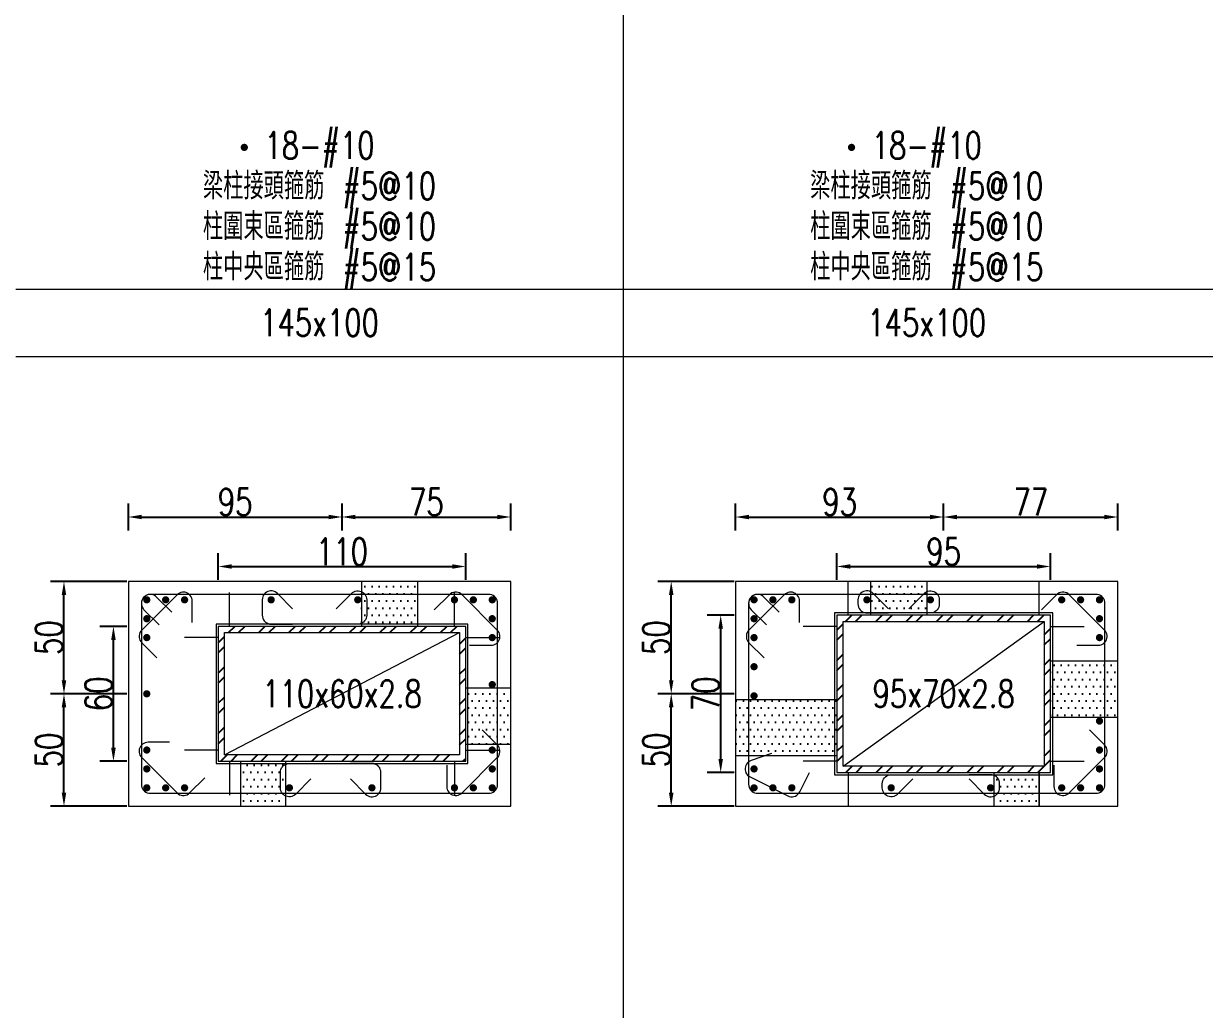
# Model space of a CAD drawing. Header units: millimetres. Extents: x 0 to 3905, y 0 to 8880.
# Drawn here: x 913 to 1438, y 514 to 952 of the extents above; entities that cross this region are included whole.
import ezdxf
from ezdxf.enums import TextEntityAlignment as Align

# ---------------------------------------------------------------- set-up
doc = ezdxf.new("R2010")
doc.units = ezdxf.units.MM
doc.layers.get('DEFPOINTS').update_dxf_attribs({"color": 3})
for name, color, linetype in [('Hatch線', 6, 'Continuous'), ('TC-鋼粱', 132, 'Continuous'), ('主筋斷面', 2, 'Continuous'), ('文字-主筋根數', 7, 'Continuous'), ('文字-剪力筋 中央區', 7, 'Continuous'), ('文字-剪力筋-BC', 7, 'Continuous'), ('文字-剪力筋-圍束區', 7, 'Continuous'), ('文字-斷面尺寸', 7, 'Continuous'), ('文字-輔助字', 7, 'Continuous'), ('柱斷面線', 4, 'Continuous'), ('標註字', 4, 'Continuous'), ('箍筋線', 1, 'Continuous'), ('網格線', 7, 'Continuous'), ('鋼柱', 11, 'Continuous')]:
    doc.layers.add(name, color=color, linetype=linetype)
doc.styles.add('note', font='txt.shx', dxfattribs={"width": 0.75, "height": 12})
doc.styles.add('txt', font='txt.shx', dxfattribs={"height": 0.2, "bigfont": 'chineset.shx'})
doc.dimstyles.new('RCAD_DIM', dxfattribs={"dimtxt": 12, "dimasz": 6, "dimexe": 6, "dimexo": 0.625, "dimtad": 1, "dimdec": 0, "dimdsep": 46, "dimtxsty": 'note', "dimcen": 2.5, "dimclrd": 256, "dimclre": 256, "dimclrt": 256, "dimadec": 0, "dimazin": 0, "dimtfac": 1, "dimtmove": 0, "dimatfit": 3, "dimfxl": 0, "dimtolj": 1, "dimarcsym": 0})

# ---------------------------------------------------------------- blocks, each defined once
blk = doc.blocks.new('*D552')
at = {"layer": 'DEFPOINTS', "color": 0}
for p in [(1110, 710.62), (1000, 704), (1110, 704)]:
    blk.add_point(p, dxfattribs=at)
at = {"layer": '標註字', "lineweight": -2}
for p, q in [((1000, 704.62), (1000, 716.62)), ((1110, 704.62), (1110, 716.62)), ((1006, 710.62), (1104, 710.62))]:
    blk.add_line(p, q, dxfattribs=at)
at = {"layer": '標註字'}
for points in [[(1006, 711.62), (1006, 709.62), (1000, 710.62)], [(1104, 709.62), (1104, 711.62), (1110, 710.62)]]:
    blk.add_solid(points, dxfattribs=at)
at = {"layer": '標註字', "insert": (1055, 717.25), "char_height": 12, "attachment_point": 5, "style": 'note'}
blk.add_mtext('\\A1;110', dxfattribs=at)
blk = doc.blocks.new('*D553')
at = {"layer": 'DEFPOINTS', "color": 0}
for p in [(953.38, 684), (960, 684), (960, 624)]:
    blk.add_point(p, dxfattribs=at)
at = {"layer": '標註字', "lineweight": -2}
for p, q in [((959.38, 684), (947.38, 684)), ((953.38, 630), (953.38, 678)), ((959.38, 624), (947.38, 624))]:
    blk.add_line(p, q, dxfattribs=at)
at = {"layer": '標註字'}
for points in [[(954.38, 678), (952.38, 678), (953.38, 684)], [(952.38, 630), (954.38, 630), (953.38, 624)]]:
    blk.add_solid(points, dxfattribs=at)
at = {"layer": '標註字', "insert": (946.75, 654), "char_height": 12, "attachment_point": 5, "rotation": 90, "style": 'note'}
blk.add_mtext('\\A1;60', dxfattribs=at)
blk = doc.blocks.new('*D554')
at = {"layer": 'DEFPOINTS', "color": 0}
for p in [(1055, 732.62), (960, 726), (1055, 726)]:
    blk.add_point(p, dxfattribs=at)
at = {"layer": '標註字', "lineweight": -2}
for p, q in [((960, 726.62), (960, 738.62)), ((1055, 726.62), (1055, 738.62)), ((966, 732.62), (1049, 732.62))]:
    blk.add_line(p, q, dxfattribs=at)
at = {"layer": '標註字'}
for points in [[(966, 733.62), (966, 731.62), (960, 732.62)], [(1049, 731.62), (1049, 733.62), (1055, 732.62)]]:
    blk.add_solid(points, dxfattribs=at)
at = {"layer": '標註字', "insert": (1007.5, 739.25), "char_height": 12, "attachment_point": 5, "style": 'note'}
blk.add_mtext('\\A1;95', dxfattribs=at)
blk = doc.blocks.new('*D555')
at = {"layer": 'DEFPOINTS', "color": 0}
for p in [(1130, 732.62), (1055, 726), (1130, 726)]:
    blk.add_point(p, dxfattribs=at)
at = {"layer": '標註字', "lineweight": -2}
for p, q in [((1055, 726.62), (1055, 738.62)), ((1130, 726.62), (1130, 738.62)), ((1061, 732.62), (1124, 732.62))]:
    blk.add_line(p, q, dxfattribs=at)
at = {"layer": '標註字'}
for points in [[(1061, 733.62), (1061, 731.62), (1055, 732.62)], [(1124, 731.62), (1124, 733.62), (1130, 732.62)]]:
    blk.add_solid(points, dxfattribs=at)
at = {"layer": '標註字', "insert": (1092.5, 739.25), "char_height": 12, "attachment_point": 5, "style": 'note'}
blk.add_mtext('\\A1;75', dxfattribs=at)
blk = doc.blocks.new('*D556')
at = {"layer": 'DEFPOINTS', "color": 0}
for p in [(931.38, 654), (960, 654), (960, 604)]:
    blk.add_point(p, dxfattribs=at)
at = {"layer": '標註字', "lineweight": -2}
for p, q in [((959.38, 654), (925.38, 654)), ((931.38, 610), (931.38, 648)), ((959.38, 604), (925.38, 604))]:
    blk.add_line(p, q, dxfattribs=at)
at = {"layer": '標註字'}
for points in [[(932.38, 648), (930.38, 648), (931.38, 654)], [(930.38, 610), (932.38, 610), (931.38, 604)]]:
    blk.add_solid(points, dxfattribs=at)
at = {"layer": '標註字', "insert": (924.75, 629), "char_height": 12, "attachment_point": 5, "rotation": 90, "style": 'note'}
blk.add_mtext('\\A1;50', dxfattribs=at)
blk = doc.blocks.new('*D557')
at = {"layer": 'DEFPOINTS', "color": 0}
for p in [(931.38, 704), (960, 704), (960, 654)]:
    blk.add_point(p, dxfattribs=at)
at = {"layer": '標註字', "lineweight": -2}
for p, q in [((959.38, 704), (925.38, 704)), ((931.38, 660), (931.38, 698)), ((959.38, 654), (925.38, 654))]:
    blk.add_line(p, q, dxfattribs=at)
at = {"layer": '標註字'}
for points in [[(932.38, 698), (930.38, 698), (931.38, 704)], [(930.38, 660), (932.38, 660), (931.38, 654)]]:
    blk.add_solid(points, dxfattribs=at)
at = {"layer": '標註字', "insert": (924.75, 679), "char_height": 12, "attachment_point": 5, "rotation": 90, "style": 'note'}
blk.add_mtext('\\A1;50', dxfattribs=at)
blk = doc.blocks.new('Circle_Filled')
at = {"const_width": 0.5}
blk.add_lwpolyline([(-0.25, 0, 1), (0.25, 0, 1)], format="xyb", close=True, dxfattribs=at)
blk = doc.blocks.new('*D684')
at = {"layer": 'DEFPOINTS', "color": 0}
for p in [(1370, 710.62), (1275, 704), (1370, 704)]:
    blk.add_point(p, dxfattribs=at)
at = {"layer": '標註字', "lineweight": -2}
for p, q in [((1275, 704.62), (1275, 716.62)), ((1370, 704.62), (1370, 716.62)), ((1281, 710.62), (1364, 710.62))]:
    blk.add_line(p, q, dxfattribs=at)
at = {"layer": '標註字'}
for points in [[(1281, 711.62), (1281, 709.62), (1275, 710.62)], [(1364, 709.62), (1364, 711.62), (1370, 710.62)]]:
    blk.add_solid(points, dxfattribs=at)
at = {"layer": '標註字', "insert": (1322.5, 717.25), "char_height": 12, "attachment_point": 5, "style": 'note'}
blk.add_mtext('\\A1;95', dxfattribs=at)
blk = doc.blocks.new('*D685')
at = {"layer": 'DEFPOINTS', "color": 0}
for p in [(1223.38, 689), (1230, 689), (1230, 619)]:
    blk.add_point(p, dxfattribs=at)
at = {"layer": '標註字', "lineweight": -2}
for p, q in [((1229.38, 689), (1217.38, 689)), ((1223.38, 625), (1223.38, 683)), ((1229.38, 619), (1217.38, 619))]:
    blk.add_line(p, q, dxfattribs=at)
at = {"layer": '標註字'}
for points in [[(1224.38, 683), (1222.38, 683), (1223.38, 689)], [(1222.38, 625), (1224.38, 625), (1223.38, 619)]]:
    blk.add_solid(points, dxfattribs=at)
at = {"layer": '標註字', "insert": (1216.75, 654), "char_height": 12, "attachment_point": 5, "rotation": 90, "style": 'note'}
blk.add_mtext('\\A1;70', dxfattribs=at)
blk = doc.blocks.new('*D686')
at = {"layer": 'DEFPOINTS', "color": 0}
for p in [(1322.5, 732.62), (1230, 726), (1322.5, 726)]:
    blk.add_point(p, dxfattribs=at)
at = {"layer": '標註字', "lineweight": -2}
for p, q in [((1230, 726.62), (1230, 738.62)), ((1322.5, 726.62), (1322.5, 738.62)), ((1236, 732.62), (1316.5, 732.62))]:
    blk.add_line(p, q, dxfattribs=at)
at = {"layer": '標註字'}
for points in [[(1236, 733.62), (1236, 731.62), (1230, 732.62)], [(1316.5, 731.62), (1316.5, 733.62), (1322.5, 732.62)]]:
    blk.add_solid(points, dxfattribs=at)
at = {"layer": '標註字', "insert": (1276.25, 739.25), "char_height": 12, "attachment_point": 5, "style": 'note'}
blk.add_mtext('\\A1;93', dxfattribs=at)
blk = doc.blocks.new('*D687')
at = {"layer": 'DEFPOINTS', "color": 0}
for p in [(1400, 732.62), (1322.5, 726), (1400, 726)]:
    blk.add_point(p, dxfattribs=at)
at = {"layer": '標註字', "lineweight": -2}
for p, q in [((1322.5, 726.62), (1322.5, 738.62)), ((1400, 726.62), (1400, 738.62)), ((1328.5, 732.62), (1394, 732.62))]:
    blk.add_line(p, q, dxfattribs=at)
at = {"layer": '標註字'}
for points in [[(1328.5, 733.62), (1328.5, 731.62), (1322.5, 732.62)], [(1394, 731.62), (1394, 733.62), (1400, 732.62)]]:
    blk.add_solid(points, dxfattribs=at)
at = {"layer": '標註字', "insert": (1361.25, 739.25), "char_height": 12, "attachment_point": 5, "style": 'note'}
blk.add_mtext('\\A1;77', dxfattribs=at)
blk = doc.blocks.new('*D688')
at = {"layer": 'DEFPOINTS', "color": 0}
for p in [(1201.38, 654), (1230, 654), (1230, 604)]:
    blk.add_point(p, dxfattribs=at)
at = {"layer": '標註字', "lineweight": -2}
for p, q in [((1229.38, 654), (1195.38, 654)), ((1201.38, 610), (1201.38, 648)), ((1229.38, 604), (1195.38, 604))]:
    blk.add_line(p, q, dxfattribs=at)
at = {"layer": '標註字'}
for points in [[(1202.38, 648), (1200.38, 648), (1201.38, 654)], [(1200.38, 610), (1202.38, 610), (1201.38, 604)]]:
    blk.add_solid(points, dxfattribs=at)
at = {"layer": '標註字', "insert": (1194.75, 629), "char_height": 12, "attachment_point": 5, "rotation": 90, "style": 'note'}
blk.add_mtext('\\A1;50', dxfattribs=at)
blk = doc.blocks.new('*D689')
at = {"layer": 'DEFPOINTS', "color": 0}
for p in [(1201.38, 704), (1230, 704), (1230, 654)]:
    blk.add_point(p, dxfattribs=at)
at = {"layer": '標註字', "lineweight": -2}
for p, q in [((1229.38, 704), (1195.38, 704)), ((1201.38, 660), (1201.38, 698)), ((1229.38, 654), (1195.38, 654))]:
    blk.add_line(p, q, dxfattribs=at)
at = {"layer": '標註字'}
for points in [[(1202.38, 698), (1200.38, 698), (1201.38, 704)], [(1200.38, 660), (1202.38, 660), (1201.38, 654)]]:
    blk.add_solid(points, dxfattribs=at)
at = {"layer": '標註字', "insert": (1194.75, 679), "char_height": 12, "attachment_point": 5, "rotation": 90, "style": 'note'}
blk.add_mtext('\\A1;50', dxfattribs=at)

msp = doc.modelspace()

# ---------------------------------------------------------------- hatches: boundary and pattern name
at = {"layer": 'Hatch線'}
h = msp.add_hatch(dxfattribs=at)
h.set_pattern_fill('ANSI32', color=256, style=0)
h.paths.add_polyline_path([(1275, 619), (1370, 619), (1370, 689), (1275, 689)], flags=17)
h.paths.add_polyline_path([(1277.8, 621.8), (1277.8, 686.2), (1367.2, 686.2), (1367.2, 621.8)])
h = msp.add_hatch(dxfattribs=at)
h.set_pattern_fill('ANSI32', color=256, style=0)
h.paths.add_polyline_path([(1000, 624), (1110, 624), (1110, 684), (1000, 684)], flags=17)
h.paths.add_polyline_path([(1002.8, 626.8), (1002.8, 681.2), (1107.2, 681.2), (1107.2, 626.8)])
at = {"layer": 'TC-鋼粱'}
h = msp.add_hatch(dxfattribs=at)
h.set_pattern_fill('DOTS', color=256, scale=2, style=0)
h.paths.add_polyline_path([(1088.61, 704), (1063.61, 704), (1063.61, 684), (1088.61, 684)], flags=17)
h = msp.add_hatch(dxfattribs=at)
h.set_pattern_fill('DOTS', color=256, scale=2, style=0)
h.paths.add_polyline_path([(1315, 704), (1290, 704), (1290, 689), (1315, 689)], flags=17)
h = msp.add_hatch(dxfattribs=at)
h.set_pattern_fill('DOTS', color=256, scale=2, style=0)
h.paths.add_polyline_path([(1400, 643.5), (1400, 668.5), (1370, 668.5), (1370, 643.5)], flags=17)
h = msp.add_hatch(dxfattribs=at)
h.set_pattern_fill('DOTS', color=256, scale=2, style=0)
h.paths.add_polyline_path([(1130, 631.5), (1130, 656.5), (1110, 656.5), (1110, 631.5)], flags=17)
h = msp.add_hatch(dxfattribs=at)
h.set_pattern_fill('DOTS', color=256, scale=2, style=0)
h.paths.add_polyline_path([(1230, 651.5), (1230, 626.5), (1275, 626.5), (1275, 651.5)], flags=17)
h = msp.add_hatch(dxfattribs=at)
h.set_pattern_fill('DOTS', color=256, scale=2, style=0)
h.paths.add_polyline_path([(1010, 604), (1030, 604), (1030, 624), (1010, 624)], flags=17)
h = msp.add_hatch(dxfattribs=at)
h.set_pattern_fill('DOTS', color=256, scale=2, style=0)
h.paths.add_polyline_path([(1345, 604), (1365, 604), (1365, 619), (1345, 619)], flags=17)

# ---------------------------------------------------------------- linework, layer by layer
at = {"layer": 'DEFPOINTS', "lineweight": 5}
for points in [[(1280, 689), (1280, 704)], [(1365, 689), (1365, 704)], [(1005, 684), (1005, 699)], [(1105, 684), (1105, 699)], [(1275, 618), (1371, 618), (1371, 690), (1274, 690), (1274, 618), (1275, 618)], [(1000, 623), (1111, 623), (1111, 685), (999, 685), (999, 623), (1000, 623)], [(1275, 684), (1260, 684)], [(1277.8, 621.8), (1367.2, 686.2)], [(1370, 684), (1385, 684)], [(1000, 679), (985, 679)], [(1002.8, 626.8), (1107.2, 681.2)], [(1110, 679), (1125, 679)], [(1000, 629), (985, 629)], [(1110, 629), (1125, 629)], [(1005, 624), (1005, 609)], [(1105, 624), (1105, 609)], [(1275, 624), (1260, 624)], [(1370, 624), (1385, 624)], [(1280, 619), (1280, 604)], [(1365, 619), (1365, 604)]]:
    msp.add_lwpolyline(points, dxfattribs=at)
at = {"layer": 'TC-鋼粱', "lineweight": 5}
for points in [[(1063.61, 704), (1063.61, 684)], [(1088.61, 704), (1088.61, 684)], [(1290, 704), (1290, 689)], [(1315, 704), (1315, 689)], [(1400, 668.5), (1370, 668.5)], [(1130, 656.5), (1110, 656.5)], [(1230, 651.5), (1275, 651.5)], [(1400, 643.5), (1370, 643.5)], [(1130, 631.5), (1110, 631.5)], [(1230, 626.5), (1275, 626.5)], [(1010, 604), (1010, 624)], [(1030, 604), (1030, 624)], [(1345, 604), (1345, 619)], [(1365, 604), (1365, 619)]]:
    msp.add_lwpolyline(points, dxfattribs=at)
at = {"layer": '柱斷面線', "lineweight": 5}
for points in [[(960, 604), (1130, 604), (1130, 704), (960, 704), (960, 604)], [(1230, 604), (1400, 604), (1400, 704), (1230, 704), (1230, 604)]]:
    msp.add_lwpolyline(points, dxfattribs=at)
at = {"layer": '箍筋線', "lineweight": 5}
for points in [[(988.43, 685.71), (988.43, 695.25), (988.37, 695.92), (988.2, 696.56), (987.93, 697.17), (987.56, 697.73), (987.1, 698.22), (986.57, 698.62), (985.97, 698.92), (985.34, 699.13), (984.67, 699.22), (984.01, 699.2), (983.35, 699.07), (982.73, 698.83), (982.15, 698.49), (981.64, 698.06), (965.94, 682.36), (965.49, 681.83), (965.15, 681.23), (964.91, 680.58), (964.79, 679.89), (964.79, 679.2), (964.91, 678.52), (965.15, 677.87), (965.49, 677.27), (965.94, 676.74), (972.68, 669.99)], [(1033.05, 691.86), (1026.31, 698.61), (1025.8, 699.04), (1025.22, 699.38), (1024.6, 699.62), (1023.94, 699.75), (1023.27, 699.77), (1022.61, 699.68), (1021.98, 699.47), (1021.38, 699.17), (1020.85, 698.76), (1020.39, 698.28), (1020.02, 697.72), (1019.75, 697.11), (1019.58, 696.47), (1019.52, 695.8), (1019.52, 688.96), (1019.58, 688.26), (1019.76, 687.6), (1020.06, 686.97), (1020.45, 686.4), (1020.94, 685.91), (1021.51, 685.51), (1022.14, 685.22), (1022.81, 685.04), (1023.5, 684.98), (1033.04, 684.98)], [(1052.44, 691.86), (1059.18, 698.61), (1059.7, 699.04), (1060.27, 699.38), (1060.89, 699.62), (1061.55, 699.75), (1062.22, 699.77), (1062.88, 699.68), (1063.52, 699.47), (1064.11, 699.17), (1064.64, 698.76), (1065.1, 698.28), (1065.47, 697.72), (1065.75, 697.11), (1065.91, 696.47), (1065.97, 695.8), (1065.97, 688.96), (1065.91, 688.26), (1065.73, 687.6), (1065.44, 686.97), (1065.04, 686.4), (1064.55, 685.91), (1063.98, 685.51), (1063.36, 685.22), (1062.69, 685.04), (1062, 684.98), (1052.46, 684.98)], [(1111.71, 675.57), (1121.25, 675.57), (1121.92, 675.63), (1122.56, 675.8), (1123.17, 676.07), (1123.73, 676.44), (1124.22, 676.9), (1124.62, 677.43), (1124.92, 678.03), (1125.13, 678.66), (1125.22, 679.33), (1125.2, 679.99), (1125.07, 680.65), (1124.83, 681.27), (1124.49, 681.85), (1124.06, 682.36), (1108.36, 698.06), (1107.83, 698.51), (1107.23, 698.85), (1106.58, 699.09), (1105.89, 699.21), (1105.2, 699.21), (1104.52, 699.09), (1103.87, 698.85), (1103.27, 698.51), (1102.74, 698.06), (1095.99, 691.32)], [(1258.43, 685.71), (1258.43, 695.25), (1258.37, 695.92), (1258.2, 696.56), (1257.93, 697.17), (1257.56, 697.73), (1257.1, 698.22), (1256.57, 698.62), (1255.97, 698.92), (1255.34, 699.13), (1254.67, 699.22), (1254.01, 699.2), (1253.35, 699.07), (1252.73, 698.83), (1252.15, 698.49), (1251.64, 698.06), (1235.94, 682.36), (1235.49, 681.83), (1235.15, 681.23), (1234.91, 680.58), (1234.79, 679.89), (1234.79, 679.2), (1234.91, 678.52), (1235.15, 677.87), (1235.49, 677.27), (1235.94, 676.74), (1242.68, 669.99)], [(1297.95, 691.86), (1291.2, 698.61), (1290.69, 699.04), (1290.12, 699.38), (1289.49, 699.62), (1288.84, 699.75), (1288.17, 699.77), (1287.51, 699.68), (1286.87, 699.47), (1286.28, 699.17), (1285.74, 698.77), (1285.28, 698.28), (1284.91, 697.72), (1284.64, 697.11), (1284.47, 696.47), (1284.42, 695.8), (1284.42, 693.96), (1284.48, 693.27), (1284.65, 692.6), (1284.95, 691.97), (1285.34, 691.4), (1285.83, 690.91), (1286.4, 690.51), (1287.03, 690.22), (1287.7, 690.04), (1288.39, 689.98), (1297.93, 689.98)], [(1307.05, 691.86), (1313.8, 698.61), (1314.31, 699.04), (1314.88, 699.38), (1315.51, 699.62), (1316.16, 699.75), (1316.83, 699.77), (1317.49, 699.68), (1318.13, 699.47), (1318.72, 699.17), (1319.26, 698.77), (1319.72, 698.28), (1320.09, 697.72), (1320.36, 697.11), (1320.53, 696.47), (1320.58, 695.8), (1320.58, 693.96), (1320.52, 693.27), (1320.35, 692.6), (1320.05, 691.97), (1319.66, 691.4), (1319.17, 690.91), (1318.6, 690.51), (1317.97, 690.22), (1317.3, 690.04), (1316.61, 689.98), (1307.07, 689.98)], [(1381.71, 675.57), (1391.25, 675.57), (1391.92, 675.63), (1392.56, 675.8), (1393.17, 676.07), (1393.73, 676.44), (1394.22, 676.9), (1394.62, 677.43), (1394.92, 678.03), (1395.13, 678.66), (1395.22, 679.33), (1395.2, 679.99), (1395.07, 680.65), (1394.83, 681.27), (1394.49, 681.85), (1394.06, 682.36), (1378.36, 698.06), (1377.83, 698.51), (1377.23, 698.85), (1376.58, 699.09), (1375.89, 699.21), (1375.2, 699.21), (1374.52, 699.09), (1373.87, 698.85), (1373.27, 698.51), (1372.74, 698.06), (1365.99, 691.32)], [(979.33, 690.29), (972.58, 697.04), (972.07, 697.47), (971.49, 697.81), (970.87, 698.05), (970.22, 698.18), (969.55, 698.2), (968.89, 698.11), (968.25, 697.9), (967.66, 697.6), (967.12, 697.19), (966.66, 696.71), (966.29, 696.15), (966.02, 695.54), (965.85, 694.9), (965.79, 694.23), (965.79, 613.77), (965.86, 613.08), (966.03, 612.41), (966.33, 611.78), (966.72, 611.21), (967.21, 610.72), (967.78, 610.33), (968.41, 610.03), (969.08, 609.86), (969.77, 609.79), (1120.23, 609.79), (1120.92, 609.86), (1121.59, 610.03), (1122.22, 610.33), (1122.79, 610.72), (1123.28, 611.21), (1123.67, 611.78), (1123.97, 612.41), (1124.14, 613.08), (1124.21, 613.77), (1124.21, 694.23), (1124.14, 694.92), (1123.97, 695.59), (1123.67, 696.22), (1123.28, 696.79), (1122.79, 697.28), (1122.22, 697.67), (1121.59, 697.97), (1120.92, 698.14), (1120.23, 698.21), (969.77, 698.21), (969.1, 698.15), (968.46, 697.98), (967.85, 697.71), (967.29, 697.34), (966.81, 696.88), (966.4, 696.34), (966.1, 695.75), (965.89, 695.11), (965.8, 694.45), (965.82, 693.78), (965.95, 693.13), (966.19, 692.51), (966.53, 691.93), (966.96, 691.42), (973.71, 684.67)], [(1249.33, 690.29), (1242.58, 697.04), (1242.07, 697.47), (1241.49, 697.81), (1240.87, 698.05), (1240.22, 698.18), (1239.55, 698.2), (1238.89, 698.11), (1238.25, 697.9), (1237.66, 697.6), (1237.12, 697.19), (1236.66, 696.71), (1236.29, 696.15), (1236.02, 695.54), (1235.85, 694.9), (1235.79, 694.23), (1235.79, 613.77), (1235.86, 613.08), (1236.03, 612.41), (1236.33, 611.78), (1236.72, 611.21), (1237.21, 610.72), (1237.78, 610.33), (1238.41, 610.03), (1239.08, 609.86), (1239.77, 609.79), (1390.23, 609.79), (1390.92, 609.86), (1391.59, 610.03), (1392.22, 610.33), (1392.79, 610.72), (1393.28, 611.21), (1393.67, 611.78), (1393.97, 612.41), (1394.14, 613.08), (1394.21, 613.77), (1394.21, 694.23), (1394.14, 694.92), (1393.97, 695.59), (1393.67, 696.22), (1393.28, 696.79), (1392.79, 697.28), (1392.22, 697.67), (1391.59, 697.97), (1390.92, 698.14), (1390.23, 698.21), (1239.77, 698.21), (1239.1, 698.15), (1238.46, 697.98), (1237.85, 697.71), (1237.29, 697.34), (1236.81, 696.88), (1236.4, 696.34), (1236.1, 695.75), (1235.89, 695.11), (1235.8, 694.45), (1235.82, 693.78), (1235.95, 693.13), (1236.19, 692.51), (1236.53, 691.93), (1236.96, 691.42), (1243.71, 684.67)], [(1101.57, 622.29), (1101.57, 612.75), (1101.63, 612.08), (1101.8, 611.44), (1102.07, 610.83), (1102.44, 610.27), (1102.9, 609.78), (1103.43, 609.38), (1104.03, 609.08), (1104.66, 608.87), (1105.33, 608.78), (1105.99, 608.8), (1106.65, 608.93), (1107.27, 609.17), (1107.85, 609.51), (1108.36, 609.94), (1124.06, 625.64), (1124.51, 626.17), (1124.85, 626.77), (1125.09, 627.42), (1125.21, 628.11), (1125.21, 628.8), (1125.09, 629.48), (1124.85, 630.13), (1124.51, 630.73), (1124.06, 631.26), (1117.32, 638.01)], [(1371.57, 622.29), (1371.57, 612.75), (1371.63, 612.08), (1371.8, 611.44), (1372.07, 610.83), (1372.44, 610.27), (1372.9, 609.78), (1373.43, 609.38), (1374.03, 609.08), (1374.66, 608.87), (1375.33, 608.78), (1375.99, 608.8), (1376.65, 608.93), (1377.27, 609.17), (1377.85, 609.51), (1378.36, 609.94), (1394.06, 625.64), (1394.51, 626.17), (1394.85, 626.77), (1395.09, 627.42), (1395.21, 628.11), (1395.21, 628.8), (1395.09, 629.48), (1394.85, 630.13), (1394.51, 630.73), (1394.06, 631.26), (1387.32, 638.01)], [(978.29, 632.43), (968.75, 632.43), (968.08, 632.37), (967.44, 632.2), (966.83, 631.93), (966.27, 631.56), (965.78, 631.1), (965.38, 630.57), (965.08, 629.97), (964.87, 629.34), (964.78, 628.67), (964.8, 628.01), (964.93, 627.35), (965.17, 626.73), (965.51, 626.15), (965.94, 625.64), (981.64, 609.94), (982.17, 609.49), (982.77, 609.15), (983.42, 608.91), (984.11, 608.79), (984.8, 608.79), (985.48, 608.91), (986.13, 609.15), (986.73, 609.49), (987.26, 609.94), (994.01, 616.68)], [(1245.99, 627.39), (1236.94, 624.37), (1236.33, 624.11), (1235.77, 623.74), (1235.28, 623.29), (1234.87, 622.76), (1234.55, 622.18), (1234.34, 621.54), (1234.24, 620.88), (1234.24, 620.21), (1234.36, 619.56), (1234.59, 618.93), (1234.92, 618.35), (1235.35, 617.83), (1235.85, 617.39), (1236.42, 617.04), (1253.22, 608.64), (1253.87, 608.39), (1254.55, 608.25), (1255.24, 608.23), (1255.92, 608.33), (1256.58, 608.55), (1257.19, 608.88), (1257.73, 609.31), (1258.19, 609.83), (1258.56, 610.42), (1262.82, 618.96)], [(1041.17, 616.14), (1034.42, 609.39), (1033.91, 608.96), (1033.33, 608.62), (1032.71, 608.38), (1032.06, 608.25), (1031.39, 608.23), (1030.73, 608.32), (1030.09, 608.53), (1029.5, 608.83), (1028.96, 609.24), (1028.5, 609.72), (1028.13, 610.28), (1027.86, 610.89), (1027.69, 611.53), (1027.63, 612.2), (1027.63, 619.04), (1027.7, 619.74), (1027.87, 620.4), (1028.17, 621.03), (1028.56, 621.6), (1029.05, 622.09), (1029.62, 622.49), (1030.25, 622.78), (1030.92, 622.96), (1031.61, 623.02), (1041.15, 623.02)], [(1058.75, 616.14), (1065.49, 609.39), (1066, 608.96), (1066.58, 608.62), (1067.2, 608.38), (1067.86, 608.25), (1068.53, 608.23), (1069.19, 608.32), (1069.83, 608.53), (1070.42, 608.83), (1070.95, 609.24), (1071.41, 609.72), (1071.78, 610.28), (1072.06, 610.89), (1072.22, 611.53), (1072.28, 612.2), (1072.28, 619.04), (1072.22, 619.74), (1072.04, 620.4), (1071.75, 621.03), (1071.35, 621.6), (1070.86, 622.09), (1070.29, 622.49), (1069.66, 622.78), (1069, 622.96), (1068.3, 623.02), (1058.77, 623.02)], [(1308.75, 616.14), (1302.01, 609.39), (1301.5, 608.96), (1300.92, 608.62), (1300.3, 608.38), (1299.64, 608.25), (1298.97, 608.23), (1298.31, 608.32), (1297.67, 608.53), (1297.08, 608.83), (1296.55, 609.23), (1296.09, 609.72), (1295.72, 610.28), (1295.44, 610.89), (1295.28, 611.53), (1295.22, 612.2), (1295.22, 614.04), (1295.28, 614.73), (1295.46, 615.4), (1295.75, 616.03), (1296.15, 616.6), (1296.64, 617.09), (1297.21, 617.49), (1297.84, 617.78), (1298.5, 617.96), (1299.19, 618.02), (1308.73, 618.02)], [(1333.83, 616.14), (1340.58, 609.39), (1341.09, 608.96), (1341.66, 608.62), (1342.29, 608.38), (1342.94, 608.25), (1343.61, 608.23), (1344.27, 608.32), (1344.91, 608.53), (1345.5, 608.83), (1346.04, 609.23), (1346.5, 609.72), (1346.87, 610.28), (1347.14, 610.89), (1347.31, 611.53), (1347.36, 612.2), (1347.36, 614.04), (1347.3, 614.73), (1347.13, 615.4), (1346.83, 616.03), (1346.44, 616.6), (1345.95, 617.09), (1345.38, 617.49), (1344.75, 617.78), (1344.08, 617.96), (1343.39, 618.02), (1333.85, 618.02)]]:
    msp.add_lwpolyline(points, dxfattribs=at)
at = {"layer": '網格線', "lineweight": 5}
for points in [[(1180, 1206), (1180, 834)], [(910, 834), (1180, 834)], [(1180, 834), (1450, 834)], [(1180, 834), (1180, 804)], [(910, 804), (1180, 804)], [(1180, 804), (1450, 804)], [(1180, 804), (1180, 432)]]:
    msp.add_lwpolyline(points, dxfattribs=at)
at = {"layer": '鋼柱', "lineweight": 5}
for points in [[(1275, 619), (1370, 619), (1370, 689), (1275, 689), (1275, 619)], [(1000, 624), (1110, 624), (1110, 684), (1000, 684), (1000, 624)], [(1277.8, 621.8), (1277.8, 686.2), (1367.2, 686.2), (1367.2, 621.8), (1277.8, 621.8)], [(1002.8, 626.8), (1002.8, 681.2), (1107.2, 681.2), (1107.2, 626.8), (1002.8, 626.8)]]:
    msp.add_lwpolyline(points, dxfattribs=at)

# ---------------------------------------------------------------- block references
at = {"layer": '主筋斷面', "lineweight": 5, "xscale": 3.220000028610229, "yscale": 3.220000028610229}
for p in [(1011.56, 897), (1281.56, 897), (968.2, 695.8), (976.6, 695.8), (985, 695.8), (1023.5, 695.8), (1062, 695.8), (1105, 695.8), (1113.4, 695.8), (1121.8, 695.8), (1238.2, 695.8), (1246.6, 695.8), (1255, 695.8), (1288.39, 695.8), (1316.61, 695.8), (1375, 695.8), (1383.4, 695.8), (1391.8, 695.8), (968.2, 687.4), (1121.8, 687.4), (1238.2, 687.4), (1391.8, 687.4), (968.2, 679), (1121.8, 679), (1238.2, 679), (1391.8, 679), (1238.2, 666.05), (1121.8, 658.11), (968.2, 654), (1238.2, 653.11), (1391.8, 641.89), (968.2, 629), (1121.8, 629), (1391.8, 629), (968.2, 620.6), (1121.8, 620.6), (1238.2, 620.6), (1391.8, 620.6), (968.2, 612.2), (976.6, 612.2), (985, 612.2), (1031.61, 612.2), (1068.3, 612.2), (1105, 612.2), (1113.4, 612.2), (1121.8, 612.2), (1238.2, 612.2), (1246.6, 612.2), (1255, 612.2), (1299.19, 612.2), (1343.39, 612.2), (1375, 612.2), (1383.4, 612.2), (1391.8, 612.2)]:
    msp.add_blockref('Circle_Filled', p, dxfattribs=at)

# ---------------------------------------------------------------- texts
at = {"layer": '文字-主筋根數', "style": 'txt', "width": 0.75}
for p in [(1045, 897), (1315, 897)]:
    msp.add_text('18-#10', height=12, dxfattribs=at).set_placement(p, align=Align.MIDDLE)
at = {"layer": '文字-剪力筋 中央區', "style": 'txt', "width": 0.75}
for p in [(1045, 843), (1315, 843)]:
    msp.add_text('柱中央區箍筋 #5@15', height=12, dxfattribs=at).set_placement(p, align=Align.MIDDLE)
at = {"layer": '文字-剪力筋-BC', "style": 'txt', "width": 0.75}
for p in [(1045, 879), (1315, 879)]:
    msp.add_text('梁柱接頭箍筋 #5@10', height=12, dxfattribs=at).set_placement(p, align=Align.MIDDLE)
at = {"layer": '文字-剪力筋-圍束區', "style": 'txt', "width": 0.75}
for p in [(1045, 861), (1315, 861)]:
    msp.add_text('柱圍束區箍筋 #5@10', height=12, dxfattribs=at).set_placement(p, align=Align.MIDDLE)
at = {"layer": '文字-斷面尺寸', "style": 'txt', "width": 0.75}
for p in [(1045, 819), (1315, 819)]:
    msp.add_text('145x100', height=12, dxfattribs=at).set_placement(p, align=Align.MIDDLE)
at = {"layer": '文字-輔助字', "style": 'txt', "width": 0.75}
for s, p in [('110x60x2.8', (1055, 654)), ('95x70x2.8', (1322.5, 654))]:
    msp.add_text(s, height=12, dxfattribs=at).set_placement(p, align=Align.MIDDLE)

# ---------------------------------------------------------------- dimensions: what is measured, and where the dimension line sits
at = {"layer": '標註字'}
for base, p1, p2, picture, middle in [((1055, 732.62), (960, 726), (1055, 726), '*D554', (1007.5, 739.25)), ((1130, 732.62), (1055, 726), (1130, 726), '*D555', (1092.5, 739.25)), ((1322.500002, 732.625), (1230, 726), (1322.500002, 726), '*D686', (1276.250001, 739.25)), ((1400, 732.625), (1322.500002, 726), (1400, 726), '*D687', (1361.250001, 739.25)), ((1110, 710.62), (1000, 704), (1110, 704), '*D552', (1055, 717.25)), ((1370, 710.62), (1275, 704), (1370, 704), '*D684', (1322.5, 717.25))]:
    dim = msp.add_linear_dim(base=base, p1=p1, p2=p2, dimstyle='RCAD_DIM', dxfattribs=at)
    dim.commit()
    dim.dimension.update_dxf_attribs({"geometry": picture, "text_midpoint": middle})
for base, p1, p2, picture, middle in [((931.38, 704), (960, 654), (960, 704), '*D557', (924.75, 679)), ((1201.38, 704), (1230, 654), (1230, 704), '*D689', (1194.75, 679)), ((1223.38, 689), (1230, 619), (1230, 689), '*D685', (1216.75, 654)), ((953.38, 684), (960, 624), (960, 684), '*D553', (946.75, 654)), ((931.38, 654), (960, 604), (960, 654), '*D556', (924.75, 629)), ((1201.38, 654), (1230, 604), (1230, 654), '*D688', (1194.75, 629))]:
    dim = msp.add_linear_dim(base=base, p1=p1, p2=p2, angle=90, dimstyle='RCAD_DIM', dxfattribs=at)
    dim.commit()
    dim.dimension.update_dxf_attribs({"geometry": picture, "text_midpoint": middle})

doc.saveas('drawing.dxf')
